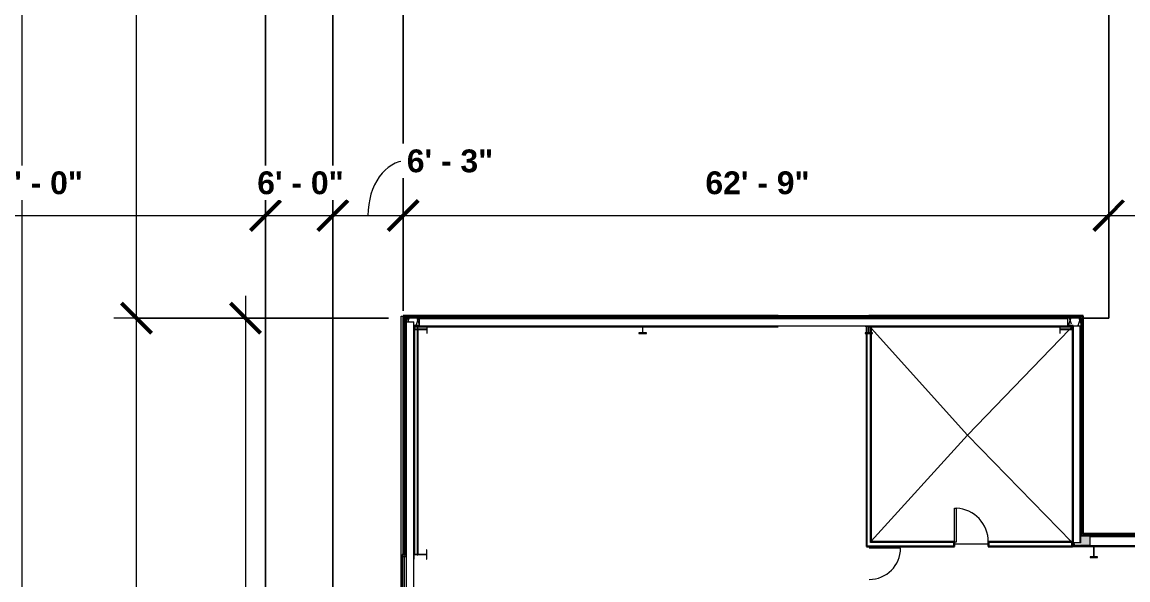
# Model space of a CAD drawing. Header units: inches. Extents: x 20001 to 27263, y -26025 to -18997.
# Drawn here: x 21652 to 22832, y -21171 to -20576 of the extents above; entities that cross this region are included whole.
import ezdxf

# ---------------------------------------------------------------- set-up
doc = ezdxf.new("R2010")
doc.units = ezdxf.units.IN
doc.header["$MEASUREMENT"] = 0
for name, color, linetype, lineweight in [('A-ANNO-DIMS', 211, 'Continuous', 9), ('A-ANNO-DIMS-256', 211, 'Continuous', 9), ('A-DOOR', 31, 'Continuous', 13), ('A-FLOR', 192, 'Continuous', 13), ('A-GLAZ-CURT', 52, 'Continuous', 13), ('A-GLAZ-CWMG', 51, 'Continuous', 13), ('A-SITE-ROAD', 130, 'Continuous', 13), ('A-SITE-SWLK', 140, 'Continuous', 13), ('A-WALL', 113, 'Continuous', 13), ('A-WALL-PATT', 111, 'Continuous', 25), ('C-TOPO', 7, 'Continuous', 13), ('EOP-PR', 4, 'Continuous', 13), ('I-WALL', 2, 'Continuous', 13), ('L-SITE-WALL', 31, 'Continuous', 13), ('S-BEAM', 12, 'Continuous', 13), ('S-COLS', 52, 'Continuous', 13)]:
    doc.layers.add(name, color=color, linetype=linetype, lineweight=lineweight)
doc.styles.add('Arial_B', font='arialbd.ttf', dxfattribs={"height": 24.354149})
doc.dimstyles.new('OD_Dimension_-_1_4__Tol_', dxfattribs={"dimscale": 12, "dimtxt": 24, "dimasz": 2.666667, "dimexe": 2, "dimexo": 1.333333, "dimgap": 1.333333, "dimtad": 1, "dimrnd": 0.25, "dimzin": 1, "dimdsep": 46, "dimlunit": 4, "dimtxsty": 'Arial_B', "dimblk1": 'OBLIQUE', "dimblk2": 'OBLIQUE', "dimsah": 1, "dimcen": 0.09, "dimdle": 2, "dimazin": 0, "dimtfac": 1, "dimtdec": 4, "dimtix": 1, "dimtmove": 1, "dimatfit": 3, "dimfxl": 1, "dimtvp": 1, "dimtfill": 1, "dimfrac": 2, "dimtolj": 1, "dimtzin": 0, "dimlwd": 13, "dimlwe": 13, "dimarcsym": 2})
doc.dimstyles.new('OD_Dimension_-_1_4__Tol__1', dxfattribs={"dimscale": 12, "dimtxt": 24, "dimasz": 2.666667, "dimexe": 2, "dimexo": 1.333333, "dimgap": 1.333333, "dimtad": 1, "dimrnd": 0.25, "dimzin": 1, "dimdsep": 46, "dimlunit": 4, "dimtxsty": 'Arial_B', "dimblk1": 'OBLIQUE', "dimblk2": 'OBLIQUE', "dimsah": 1, "dimcen": 0.09, "dimdle": 2, "dimazin": 0, "dimtfac": 1, "dimtdec": 4, "dimtix": 1, "dimtmove": 0, "dimatfit": 3, "dimfxl": 1, "dimtvp": 1, "dimtfill": 1, "dimfrac": 2, "dimtolj": 1, "dimtzin": 0, "dimlwd": 13, "dimlwe": 13, "dimarcsym": 2})
pattern_1 = [(0, (0, 0), (0, 32), []), (90, (0, 0), (-32, 2e-15), [])]
pattern_2 = [(161.57, (1.28, 1.28), (-10.24040374, -0.00056827), [0, -72.858, 8.09, 0]), (18.43, (-1.28, 1.28), (-10.24040374, 0.00056827), [0, -72.858, 8.09, 0]), (108.43, (1.28, 1.28), (5.1184649, -25.6019259), [24.282, -56.666]), (71.57, (-1.28, 1.28), (5.1184649, 25.6019259), [24.282, -56.666])]
pattern_3 = [(45, (0, 0), (-25.342707, 25.342707), []), (45, (0, 38.4), (-25.342707, 25.342707), [])]
pattern_4 = [(0, (0, 0), (81.92, 20.48), [3.379, -58.061, 3.379, -58.061, -327.68]), (0, (0, 0), (81.92, 20.48), [-122.88, 3.379, -119.501, 3.379, -58.061, -143.36]), (0, (0, 0), (81.92, 20.48), [-307.2, 3.379, -37.581, 3.379, -99.021]), (120, (30.72, 10.24), (-58.6962, 60.704801), [3.379, -58.061, 3.379, -58.061, -327.68]), (120, (30.72, 10.24), (-58.6962, 60.704801), [-122.88, 3.379, -119.501, 3.379, -58.061, -143.36]), (120, (30.72, 10.24), (-58.6962, 60.704801), [-307.2, 3.379, -37.581, 3.379, -99.021]), (240, (40.96, 51.2), (-23.2238, -81.184801), [3.379, -58.061, 3.379, -58.061, -327.68]), (240, (40.96, 51.2), (-23.2238, -81.184801), [-122.88, 3.379, -119.501, 3.379, -58.061, -143.36]), (240, (40.96, 51.2), (-23.2238, -81.184801), [-307.2, 3.379, -37.581, 3.379, -99.021])]

# ---------------------------------------------------------------- blocks, each defined once
blk = doc.blocks.new('Struct_Xcel_Sports Complex_rvt-1-Site Plan - Phase 1')
at = {"layer": 'A-FLOR', "color": 250, "lineweight": 9}
for p, q in [((22772.6, -20900.3), (22769.7, -20903.4)), ((22660.6, -21016.4), (22557.6, -20902.3)), ((22769.4, -20903.7), (22660.6, -21016.4)), ((22660.6, -21016.4), (22557.6, -21129.6)), ((22771.5, -21130.3), (22660.6, -21016.4)), ((22646.6, -21132.3), (22682.6, -21132.3))]:
    blk.add_line(p, q, dxfattribs=at)
at = {"layer": 'L-SITE-WALL', "color": 7}
blk.add_line((22058.1, -21143.9), (22058.1, -20899.6), dxfattribs=at)
blk = doc.blocks.new('Single-Flush - 36_ x 84_-1318909-Site Plan - Phase 1')
at = {"layer": 'A-DOOR'}
for p, q in [((16, -2.4), (16, -38.4)), ((18, -2.4), (16, -2.4)), ((18, -2.4), (18, -38.4)), ((18, -38.4), (16, -38.4))]:
    blk.add_line(p, q, dxfattribs=at)
at = {"layer": 'A-DOOR', "lineweight": 9}
blk.add_arc((18, -2.4), 36.1, 180, 266.8211, dxfattribs=at)
blk = doc.blocks.new('Rectangular Mullion - Exterior 2_ x 4_5_-1142339-Site Plan - Phase 1')
at = {"layer": 'A-GLAZ-CWMG'}
for p, q in [((-2, 3), (0, 3)), ((-2, -1.5), (-2, 3)), ((0, 3), (0, -1.5)), ((0, -1.5), (-2, -1.5))]:
    blk.add_line(p, q, dxfattribs=at)
blk = doc.blocks.new('Girt_Z - 8_D-1789509-Site Plan - Phase 1')
at = {"layer": 'S-BEAM'}
for p, q in [((22075.6, -20892.1), (22075.6, -20891.6)), ((22767.4, -20891.6), (22075.6, -20891.6)), ((22075.6, -20892.2), (22075.6, -20892.1)), ((22767.4, -20892.1), (22075.6, -20892.1)), ((22075.6, -20899.4), (22075.6, -20892.2)), ((22767.4, -20892.2), (22075.6, -20892.2)), ((22075.6, -20899.6), (22075.6, -20899.4)), ((22075.6, -20899.6), (22767.4, -20899.6)), ((22767.4, -20891.6), (22767.4, -20892.1)), ((22767.4, -20892.1), (22767.4, -20892.2)), ((22767.4, -20892.2), (22767.4, -20899.4)), ((22767.4, -20899.4), (22767.4, -20899.6))]:
    blk.add_line(p, q, dxfattribs=at)
blk = doc.blocks.new('Girt_Z - 8_D-1790289-Site Plan - Phase 1')
at = {"layer": 'S-BEAM'}
for p, q in [((22773.4, -20899.6), (22773.4, -21131.5)), ((22773.4, -20899.6), (22773.6, -20899.6)), ((22773.6, -20899.6), (22780.7, -20899.6)), ((22780.7, -20899.6), (22780.8, -20899.6)), ((22780.7, -21131.5), (22780.7, -20899.6)), ((22780.8, -20899.6), (22781.4, -20899.6)), ((22780.8, -21131.5), (22780.8, -20899.6)), ((22781.4, -21131.5), (22781.4, -20899.6)), ((22773.6, -21131.5), (22773.4, -21131.5)), ((22780.7, -21131.5), (22773.6, -21131.5)), ((22780.8, -21131.5), (22780.7, -21131.5)), ((22781.4, -21131.5), (22780.8, -21131.5))]:
    blk.add_line(p, q, dxfattribs=at)
blk = doc.blocks.new('Girt_C - 8_D-1405510-Site Plan - Phase 1')
at = {"layer": 'S-BEAM'}
for p, q in [((22061.6, -20895.6), (22061.6, -21647.2)), ((22061.6, -20895.6), (22061.8, -20895.6)), ((22061.8, -20895.6), (22069.5, -20895.6)), ((22069.5, -20895.6), (22069.6, -20895.6)), ((22069.6, -21647.2), (22069.6, -20895.6)), ((22061.8, -21647.2), (22061.6, -21647.2)), ((22069.5, -21647.2), (22061.8, -21647.2)), ((22069.6, -21647.2), (22069.5, -21647.2))]:
    blk.add_line(p, q, dxfattribs=at)
blk = doc.blocks.new('System Panel - INSULATED LOW-E GLAZING _SEE ELEVATIONS FOR U-FACTOR_ SHGC_ _ LT_-827433-Site Plan - Phase 1')
at = {"layer": 'A-GLAZ-CURT', "lineweight": 9}
for p, q in [((17.09375, -0.25), (-17.09375, -0.25)), ((-17.09375, -0.25), (-17.09375, -1.25)), ((-17.09375, -1.25), (17.09375, -1.25)), ((17.09375, -1.25), (17.09375, -0.25))]:
    blk.add_line(p, q, dxfattribs=at)
at = {"layer": 'A-GLAZ-CURT'}
for p, q in [((-17.09375, -1.25), (-17.09375, -0.25)), ((17.09375, -0.25), (-17.09375, -0.25)), ((-17.09375, -1.25), (17.09375, -1.25)), ((17.09375, -0.25), (17.09375, -1.25))]:
    blk.add_line(p, q, dxfattribs=at)
blk = doc.blocks.new('Rectangular Mullion - Exterior 2_ x 4_5_-V67-Site Plan - Phase 1')
at = {"layer": 'A-GLAZ-CWMG'}
for p, q in [((22057, -21145.9), (22057, -21180.1)), ((22061.5, -21145.9), (22061.5, -21180.1))]:
    blk.add_line(p, q, dxfattribs=at)
blk = doc.blocks.new('Girt_Z - 10_D-1263224-Site Plan - Phase 1')
at = {"layer": 'S-BEAM'}
for p, q in [((22791.4, -21124.9), (22791.4, -21124.3)), ((22842.1, -21124.3), (22791.4, -21124.3)), ((22842.1, -21124.3), (22842.1, -21124.9)), ((22791.4, -21134.1), (22791.4, -21124.9)), ((22791.4, -21124.9), (22791.4, -21124.9)), ((22842.1, -21124.9), (22791.4, -21124.9)), ((22842.1, -21124.9), (22791.4, -21124.9)), ((22791.4, -21134.3), (22791.4, -21134.1)), ((22791.4, -21134.3), (22842.1, -21134.3)), ((22842.1, -21124.9), (22842.1, -21124.9)), ((22842.1, -21124.9), (22842.1, -21134.1)), ((22842.1, -21134.1), (22842.1, -21134.3))]:
    blk.add_line(p, q, dxfattribs=at)
blk = doc.blocks.new('Round Bar - 1_-1267021-Site Plan - Phase 1')
at = {"layer": 'S-BEAM'}
for p, q in [((22073.1, -21867.7), (22073.1, -21988.9)), ((22074.1, -21988.9), (22074.1, -21867.7))]:
    blk.add_line(p, q, dxfattribs=at)
for centre, start_param, end_param in [((22073.6, -21867.7), 0, 3.141593), ((22073.6, -21867.7), 3.141593, 6.283185), ((22073.6, -22108.8), 3.926991, 5.497787)]:
    blk.add_ellipse(centre, major_axis=(0.5, 0), ratio=0.507473, start_param=start_param, end_param=end_param, dxfattribs=at)
blk = doc.blocks.new('Round Bar - 1_-V71-Site Plan - Phase 1')
at = {"layer": 'S-BEAM'}
for p, q in [((22073.1, -21022.6), (22073.1, -21143.8)), ((22074.1, -21143.8), (22074.1, -21022.6))]:
    blk.add_line(p, q, dxfattribs=at)
for centre, start_param, end_param in [((22073.6, -20902.7), 0, 3.141593), ((22073.6, -21143.8), 0, 3.141593), ((22073.6, -21143.8), 3.141593, 6.283185)]:
    blk.add_ellipse(centre, major_axis=(0.5, 0), ratio=0.507473, start_param=start_param, end_param=end_param, dxfattribs=at)
blk = doc.blocks.new('Door_Single_Storefront - one-1980270-Site Plan - Phase 1')
at = {"layer": 'A-DOOR'}
blk.add_line((-16.71875, 33.4375), (-16.71875, 0), dxfattribs=at)
blk.add_arc((-16.71875, 0), 33.4375, 360, 90, dxfattribs=at)
blk = doc.blocks.new('DIMBLOCK35-Site Plan - Phase 1')
at = {"layer": 'A-ANNO-DIMS-256', "lineweight": 50}
for p, q in [((21651.2, -19441.1), (21635.2, -19425.1)), ((21651.2, -19441.1), (21667.2, -19457.1)), ((21651.2, -23103.1), (21635.2, -23087.1)), ((21651.2, -23103.1), (21667.2, -23119.1))]:
    blk.add_line(p, q, dxfattribs=at)
at = {"layer": 'A-ANNO-DIMS-256', "lineweight": 13}
for p, q in [((21651.2, -19417.1), (21651.2, -23103.1)), ((21657.9, -19441.1), (21627.2, -19441.1)), ((21651.2, -19441.1), (21657.9, -19441.1)), ((22015.2, -23103.1), (21627.2, -23103.1)), ((21651.2, -23103.1), (22015.2, -23103.1))]:
    blk.add_line(p, q, dxfattribs=at)
at = {"layer": 'A-ANNO-DIMS-256', "color": 0, "lineweight": 13, "insert": (21604, -21335.1), "char_height": 24.35, "width": 151.314, "attachment_point": 1, "rotation": 90, "line_spacing_factor": 0.938532, "style": 'Arial_B', "bg_fill": 3, "box_fill_scale": 1.25, "bg_fill_color": 0, "bg_fill_transparency": 0}
blk.add_mtext('305\' - 2"', dxfattribs=at)
blk = doc.blocks.new('_Oblique')
at = {"color": 0, "linetype": 'ByBlock', "lineweight": -2}
blk.add_line((-0.5, -0.5), (0.5, 0.5), dxfattribs=at)
blk = doc.blocks.new('DIMBLOCK62-Site Plan - Phase 1')
at = {"layer": 'A-ANNO-DIMS-256', "lineweight": 50}
for p, q in [((21890.1, -20891.6), (21874.1, -20875.6)), ((21890.1, -20891.6), (21906.1, -20907.6)), ((21890.1, -21649.2), (21874.1, -21633.2)), ((21890.1, -21649.2), (21906.1, -21665.2))]:
    blk.add_line(p, q, dxfattribs=at)
at = {"layer": 'A-ANNO-DIMS-256', "lineweight": 13}
for p, q in [((21890.1, -20867.6), (21890.1, -21649.2)), ((22042.6, -20891.6), (21866.1, -20891.6)), ((21890.1, -20891.6), (22042.6, -20891.6)), ((21967.2, -21649.2), (21866.1, -21649.2)), ((21890.1, -21649.2), (21967.2, -21649.2))]:
    blk.add_line(p, q, dxfattribs=at)
at = {"layer": 'A-ANNO-DIMS-256', "color": 0, "lineweight": 13, "insert": (21842.8, -21351.7), "char_height": 24.354, "width": 195.2, "attachment_point": 1, "rotation": 90, "line_spacing_factor": 0.938532, "style": 'Arial_B', "bg_fill": 3, "box_fill_scale": 1.25, "bg_fill_color": 0, "bg_fill_transparency": 0}
blk.add_mtext('63\' - 1 3/4"', dxfattribs=at)
blk = doc.blocks.new('DIMBLOCK76-Site Plan - Phase 1')
at = {"layer": 'A-ANNO-DIMS-256', "lineweight": 50}
for p, q in [((20984.2, -20408.3), (21000.2, -20392.3)), ((22058.1, -20408.3), (22074.1, -20392.3)), ((20984.2, -20408.3), (20968.2, -20424.3)), ((22058.1, -20408.3), (22042.1, -20424.3))]:
    blk.add_line(p, q, dxfattribs=at)
at = {"layer": 'A-ANNO-DIMS-256', "lineweight": 13}
for p, q in [((22058.1, -20883.6), (22058.1, -20384.3)), ((20984.2, -20401.7), (20984.2, -20432.3)), ((20984.2, -20408.3), (20984.2, -20401.7)), ((20960.2, -20408.3), (22058.1, -20408.3)), ((22058.1, -20408.3), (22058.1, -20883.6))]:
    blk.add_line(p, q, dxfattribs=at)
at = {"layer": 'A-ANNO-DIMS-256', "color": 0, "lineweight": 13, "insert": (21467.3, -20361.1), "char_height": 24.35, "width": 129.371, "attachment_point": 1, "line_spacing_factor": 0.938532, "style": 'Arial_B', "bg_fill": 3, "box_fill_scale": 1.25, "bg_fill_color": 0, "bg_fill_transparency": 0}
blk.add_mtext('89\' - 6"', dxfattribs=at)
blk = doc.blocks.new('DIMBLOCK77-Site Plan - Phase 1')
at = {"layer": 'A-ANNO-DIMS-256', "lineweight": 13}
for p, q in [((22058.1, -20883.6), (22058.1, -20384.3)), ((26281.4, -21112.4), (26281.4, -20384.3)), ((22058.1, -20408.3), (26281.4, -20408.3)), ((22058.1, -20408.3), (22058.1, -20883.6)), ((26281.4, -20408.3), (26281.4, -21112.4))]:
    blk.add_line(p, q, dxfattribs=at)
at = {"layer": 'A-ANNO-DIMS-256', "lineweight": 50}
for p, q in [((22058.1, -20408.3), (22074.1, -20392.3)), ((26281.4, -20408.3), (26297.4, -20392.3)), ((22058.1, -20408.3), (22042.1, -20424.3)), ((26281.4, -20408.3), (26265.4, -20424.3))]:
    blk.add_line(p, q, dxfattribs=at)
at = {"layer": 'A-ANNO-DIMS-256', "color": 0, "lineweight": 13, "insert": (24070.1, -20361.1), "char_height": 24.354, "width": 239.086, "attachment_point": 1, "line_spacing_factor": 0.938532, "style": 'Arial_B', "bg_fill": 3, "box_fill_scale": 1.25, "bg_fill_color": 0, "bg_fill_transparency": 0}
blk.add_mtext('351\' - 11 1/4"', dxfattribs=at)
blk = doc.blocks.new('DIMBLOCK80-Site Plan - Phase 1')
at = {"layer": 'A-ANNO-DIMS-256', "lineweight": 50}
for p, q in [((21773.6, -20891.6), (21757.6, -20875.6)), ((21773.6, -20891.6), (21789.6, -20907.6)), ((21773.6, -22798.8), (21757.6, -22782.8)), ((21773.6, -22798.8), (21789.6, -22814.8))]:
    blk.add_line(p, q, dxfattribs=at)
at = {"layer": 'A-ANNO-DIMS-256', "lineweight": 13}
for p, q in [((22042.6, -20891.6), (21749.6, -20891.6)), ((21773.6, -22798.8), (21773.6, -20891.6)), ((21773.6, -20891.6), (22042.6, -20891.6)), ((22042.1, -22798.8), (21749.6, -22798.8)), ((21773.6, -22798.8), (22042.1, -22798.8))]:
    blk.add_line(p, q, dxfattribs=at)
at = {"layer": 'A-ANNO-DIMS-256', "color": 0, "lineweight": 13, "insert": (21726.4, -21944.8), "char_height": 24.354, "width": 239.086, "attachment_point": 1, "rotation": 90, "line_spacing_factor": 0.938532, "style": 'Arial_B', "bg_fill": 3, "box_fill_scale": 1.25, "bg_fill_color": 0, "bg_fill_transparency": 0}
blk.add_mtext('158\' - 11 1/4"', dxfattribs=at)
blk = doc.blocks.new('DIMBLOCK81-Site Plan - Phase 1')
at = {"layer": 'A-ANNO-DIMS-256', "lineweight": 13}
for p, q in [((21773.6, -20891.6), (21773.6, -19174.2)), ((21766.9, -19198.2), (21797.6, -19198.2)), ((21773.6, -19198.2), (21766.9, -19198.2)), ((22042.6, -20891.6), (21749.6, -20891.6)), ((21773.6, -20891.6), (22042.6, -20891.6))]:
    blk.add_line(p, q, dxfattribs=at)
at = {"layer": 'A-ANNO-DIMS-256', "lineweight": 50}
for p, q in [((21773.6, -19198.2), (21757.6, -19182.2)), ((21773.6, -19198.2), (21789.6, -19214.2)), ((21773.6, -20891.6), (21757.6, -20875.6)), ((21773.6, -20891.6), (21789.6, -20907.6))]:
    blk.add_line(p, q, dxfattribs=at)
at = {"layer": 'A-ANNO-DIMS-256', "color": 0, "lineweight": 13, "insert": (21726.4, -20135.3), "char_height": 24.354, "width": 217.143, "attachment_point": 1, "rotation": 90, "line_spacing_factor": 0.938532, "style": 'Arial_B', "bg_fill": 3, "box_fill_scale": 1.25, "bg_fill_color": 0, "bg_fill_transparency": 0}
blk.add_mtext('141\' - 1 1/4"', dxfattribs=at)
blk = doc.blocks.new('DIMBLOCK86-Site Plan - Phase 1')
at = {"layer": 'A-ANNO-DIMS-256', "lineweight": 13}
for p, q in [((21911.2, -19999.1), (21911.2, -20806.1)), ((21911.2, -20782.1), (21911.2, -19999.1)), ((21407.2, -20775.5), (21407.2, -20806.1)), ((21407.2, -20782.1), (21407.2, -20775.5)), ((21407.2, -20782.1), (21911.2, -20782.1))]:
    blk.add_line(p, q, dxfattribs=at)
at = {"layer": 'A-ANNO-DIMS-256', "lineweight": 50}
for p, q in [((21407.2, -20782.1), (21423.2, -20766.1)), ((21911.2, -20782.1), (21927.2, -20766.1)), ((21407.2, -20782.1), (21391.2, -20798.1)), ((21911.2, -20782.1), (21895.2, -20798.1))]:
    blk.add_line(p, q, dxfattribs=at)
at = {"layer": 'A-ANNO-DIMS-256', "color": 0, "lineweight": 13, "insert": (21605.3, -20734.9), "char_height": 24.35, "width": 129.371, "attachment_point": 1, "line_spacing_factor": 0.938532, "style": 'Arial_B', "bg_fill": 3, "box_fill_scale": 1.25, "bg_fill_color": 0, "bg_fill_transparency": 0}
blk.add_mtext('42\' - 0"', dxfattribs=at)
blk = doc.blocks.new('DIMBLOCK87-Site Plan - Phase 1')
at = {"layer": 'A-ANNO-DIMS-256', "lineweight": 13}
for p, q in [((21911.2, -19999.1), (21911.2, -20806.1)), ((21911.2, -20782.1), (21911.2, -19999.1)), ((21911.2, -20782.1), (21983.2, -20782.1)), ((21983.2, -20775.5), (21983.2, -20806.1)), ((21983.2, -20782.1), (21983.2, -20775.5))]:
    blk.add_line(p, q, dxfattribs=at)
at = {"layer": 'A-ANNO-DIMS-256', "lineweight": 50}
for p, q in [((21911.2, -20782.1), (21927.2, -20766.1)), ((21983.2, -20782.1), (21999.2, -20766.1)), ((21911.2, -20782.1), (21895.2, -20798.1)), ((21983.2, -20782.1), (21967.2, -20798.1))]:
    blk.add_line(p, q, dxfattribs=at)
at = {"layer": 'A-ANNO-DIMS-256', "color": 0, "lineweight": 13, "insert": (21902.5, -20734.9), "char_height": 24.35, "width": 107.429, "attachment_point": 1, "line_spacing_factor": 0.938532, "style": 'Arial_B', "bg_fill": 3, "box_fill_scale": 1.25, "bg_fill_color": 0, "bg_fill_transparency": 0}
blk.add_mtext('6\' - 0"', dxfattribs=at)
blk = doc.blocks.new('DIMBLOCK88-Site Plan - Phase 1')
at = {"layer": 'A-ANNO-DIMS-256', "lineweight": 13}
for p, q in [((22058.1, -20883.6), (22058.1, -20758.1)), ((21983.2, -20775.5), (21983.2, -20806.1)), ((21983.2, -20782.1), (21983.2, -20775.5)), ((21983.2, -20782.1), (22058.1, -20782.1)), ((22058.1, -20782.1), (22058.1, -20883.6))]:
    blk.add_line(p, q, dxfattribs=at)
at = {"layer": 'A-ANNO-DIMS-256', "lineweight": 50}
for p, q in [((21983.2, -20782.1), (21999.2, -20766.1)), ((22058.1, -20782.1), (22074.1, -20766.1)), ((21983.2, -20782.1), (21967.2, -20798.1)), ((22058.1, -20782.1), (22042.1, -20798.1))]:
    blk.add_line(p, q, dxfattribs=at)
at = {"layer": 'A-ANNO-DIMS-256', "lineweight": 13}
blk.add_ellipse((22062.1, -20782.1), major_axis=(0, 58.5), ratio=0.708921, start_param=0, end_param=1.570796, dxfattribs=at)
at = {"layer": 'A-ANNO-DIMS-256', "color": 0, "lineweight": 13, "insert": (22062.1, -20711.5), "char_height": 24.35, "width": 107.429, "attachment_point": 1, "line_spacing_factor": 0.938532, "style": 'Arial_B', "bg_fill": 3, "box_fill_scale": 1.25, "bg_fill_color": 0, "bg_fill_transparency": 0}
blk.add_mtext('6\' - 3"', dxfattribs=at)
blk = doc.blocks.new('DIMBLOCK89-Site Plan - Phase 1')
at = {"layer": 'A-ANNO-DIMS-256', "lineweight": 13}
for p, q in [((22058.1, -20883.6), (22058.1, -20758.1)), ((22058.1, -20782.1), (22811.2, -20782.1)), ((22058.1, -20782.1), (22058.1, -20883.6)), ((22811.2, -20775.5), (22811.2, -20806.1)), ((22811.2, -20782.1), (22811.2, -20775.5))]:
    blk.add_line(p, q, dxfattribs=at)
at = {"layer": 'A-ANNO-DIMS-256', "lineweight": 50}
for p, q in [((22058.1, -20782.1), (22074.1, -20766.1)), ((22811.2, -20782.1), (22827.2, -20766.1)), ((22058.1, -20782.1), (22042.1, -20798.1)), ((22811.2, -20782.1), (22795.2, -20798.1))]:
    blk.add_line(p, q, dxfattribs=at)
at = {"layer": 'A-ANNO-DIMS-256', "color": 0, "lineweight": 13, "insert": (22380.8, -20734.9), "char_height": 24.35, "width": 129.371, "attachment_point": 1, "line_spacing_factor": 0.938532, "style": 'Arial_B', "bg_fill": 3, "box_fill_scale": 1.25, "bg_fill_color": 0, "bg_fill_transparency": 0}
blk.add_mtext('62\' - 9"', dxfattribs=at)
blk = doc.blocks.new('DIMBLOCK90-Site Plan - Phase 1')
at = {"layer": 'A-ANNO-DIMS-256', "lineweight": 50}
for p, q in [((22811.2, -20782.1), (22827.2, -20766.1)), ((23099.2, -20782.1), (23115.2, -20766.1)), ((22811.2, -20782.1), (22795.2, -20798.1)), ((23099.2, -20782.1), (23083.2, -20798.1))]:
    blk.add_line(p, q, dxfattribs=at)
at = {"layer": 'A-ANNO-DIMS-256', "lineweight": 13}
for p, q in [((22811.2, -20775.5), (22811.2, -20806.1)), ((22811.2, -20782.1), (22811.2, -20775.5)), ((22811.2, -20782.1), (23099.2, -20782.1)), ((23099.2, -20775.5), (23099.2, -20806.1)), ((23099.2, -20782.1), (23099.2, -20775.5))]:
    blk.add_line(p, q, dxfattribs=at)
at = {"layer": 'A-ANNO-DIMS-256', "color": 0, "lineweight": 13, "insert": (22901.3, -20734.9), "char_height": 24.35, "width": 129.371, "attachment_point": 1, "line_spacing_factor": 0.938532, "style": 'Arial_B', "bg_fill": 3, "box_fill_scale": 1.25, "bg_fill_color": 0, "bg_fill_transparency": 0}
blk.add_mtext('24\' - 0"', dxfattribs=at)

msp = doc.modelspace()

# ---------------------------------------------------------------- hatches: boundary and pattern name
at = {"layer": 'A-WALL-PATT', "lineweight": 9}
h = msp.add_hatch(dxfattribs=at)
h.set_pattern_fill('FP_13', color=256, style=0, pattern_type=2)
h.set_pattern_definition(pattern_1)
h.paths.add_polyline_path([(22059.07773, -20891.55281), (22458.51523, -20891.55281), (22458.51523, -20890.55281), (22058.64023, -20890.55281), (22058.64023, -20891.55281)], flags=0)
h = msp.add_hatch(dxfattribs=at)
h.set_pattern_fill('FP_13', color=256, style=0, pattern_type=2)
h.set_pattern_definition(pattern_1)
h.paths.add_polyline_path([(22061.14023, -21142.92781), (22061.14023, -20891.55281), (22060.14023, -20891.55281), (22060.14023, -21142.92781)], flags=0)
h = msp.add_hatch(dxfattribs=at)
h.set_pattern_fill('FP_12', color=256, style=0, pattern_type=2)
h.set_pattern_definition([(0, (0, 0), (40.96, 10.24), [3.379, -27.341, 3.379, -27.341, -163.84]), (0, (0, 0), (40.96, 10.24), [-61.44, 3.379, -58.061, 3.379, -27.341, -71.68]), (0, (0, 0), (40.96, 10.24), [-153.6, 3.379, -17.101, 3.379, -47.821]), (120, (15.36, 5.12), (-29.3481, 30.3524005), [3.379, -27.341, 3.379, -27.341, -163.84]), (120, (15.36, 5.12), (-29.3481, 30.3524005), [-61.44, 3.379, -58.061, 3.379, -27.341, -71.68]), (120, (15.36, 5.12), (-29.3481, 30.3524005), [-153.6, 3.379, -17.101, 3.379, -47.821]), (240, (20.48, 25.6), (-11.6119, -40.5924005), [3.379, -27.341, 3.379, -27.341, -163.84]), (240, (20.48, 25.6), (-11.6119, -40.5924005), [-61.44, 3.379, -58.061, 3.379, -27.341, -71.68]), (240, (20.48, 25.6), (-11.6119, -40.5924005), [-153.6, 3.379, -17.101, 3.379, -47.821])])
h.paths.add_polyline_path([(22061.64023, -21142.92781), (22061.64023, -20891.55281), (22061.14023, -20891.55281), (22061.14023, -21142.92781)], flags=0)
h = msp.add_hatch(dxfattribs=at)
h.set_pattern_fill('FP_10', color=256, style=0, pattern_type=2)
h.set_pattern_definition(pattern_2)
h.paths.add_polyline_path([(22075.64023, -20899.55281), (22075.64023, -20891.55281), (22061.64023, -20891.55281), (22061.7496, -20895.55281), (22069.64023, -20895.55281), (22069.64023, -20899.55281)], flags=0)
h = msp.add_hatch(dxfattribs=at)
h.set_pattern_fill('FP_9', color=256, style=0, pattern_type=2)
h.set_pattern_definition(pattern_4)
h.paths.add_polyline_path([(22552.70273, -21480.80281), (22553.32773, -21480.80281), (22553.32773, -21198.92781), (22552.70273, -21198.92781), (22552.70273, -21476.05281)], flags=0)
h.paths.add_polyline_path([(22552.70273, -21135.17781), (22553.32773, -21135.17781), (22553.32773, -20899.55281), (22552.70273, -20899.55281), (22552.70273, -21055.4521)], flags=0)
h = msp.add_hatch(dxfattribs=at)
h.set_pattern_fill('FP_9', color=256, style=0, pattern_type=2)
h.set_pattern_definition(pattern_4)
h.paths.add_polyline_path([(22557.57773, -21476.05281), (22557.57773, -21203.17781), (22556.95273, -21203.17781), (22556.95273, -21476.05281)], flags=0)
h.paths.add_polyline_path([(22556.95273, -21130.92781), (22557.57773, -21130.92781), (22557.57773, -20899.55281), (22553.32773, -20899.55281), (22553.32773, -20900.17781), (22556.95273, -20900.17781), (22556.95273, -21055.4521)], flags=0)
h = msp.add_hatch(dxfattribs=at)
h.set_pattern_fill('FP_13', color=256, style=0, pattern_type=2)
h.set_pattern_definition(pattern_1)
h.paths.add_polyline_path([(22555.26523, -20891.55281), (22782.39023, -20891.55281), (22782.39023, -20890.55281), (22555.26523, -20890.55281)], flags=0)
h = msp.add_hatch(dxfattribs=at)
h.set_pattern_fill('FP_10', color=256, style=0, pattern_type=2)
h.set_pattern_definition(pattern_2)
h.paths.add_polyline_path([(22773.4996, -20899.55281), (22781.39023, -20899.55281), (22781.39023, -20891.55281), (22767.39023, -20891.66219), (22767.39023, -20899.55281), (22773.48398, -20899.55281)], flags=0)
h = msp.add_hatch(dxfattribs=at)
h.set_pattern_fill('FP_13', color=256, style=0, pattern_type=2)
h.set_pattern_definition(pattern_1)
h.paths.add_polyline_path([(22782.39023, -21135.05281), (22782.39023, -21134.30281), (22781.39023, -21134.30281), (22781.39023, -21135.05281)], flags=0)
h.paths.add_polyline_path([(22781.39023, -21124.30281), (22782.39023, -21124.30281), (22782.39023, -20891.55281), (22781.39023, -20891.55281), (22781.39023, -21109.2146)], flags=0)
h = msp.add_hatch(dxfattribs=at)
h.set_pattern_fill('FP_10', color=256, style=0, pattern_type=2)
h.set_pattern_definition(pattern_2)
h.paths.add_polyline_path([(25969.51523, -21134.30281), (25974.40523, -21134.19344), (25974.40523, -21124.30281), (25968.76523, -21124.30281), (25968.76523, -21128.42781), (25969.51523, -21128.42781), (25969.51523, -21134.19344)], flags=0)
h.paths.add_polyline_path([(22783.89023, -21134.30281), (22791.39023, -21134.19344), (22791.39023, -21124.30281), (22781.39023, -21124.30281), (22781.39023, -21134.30281), (22782.39023, -21134.30281)], flags=0)
h.paths.add_polyline_path([(22928.01523, -21134.30281), (22928.01523, -21128.42781), (22928.76523, -21128.42781), (22928.76523, -21124.30281), (22919.76523, -21124.30281), (22919.76523, -21128.42781), (22920.51523, -21128.42781), (22920.51523, -21134.30281)], flags=0)
h.paths.add_polyline_path([(25927.12523, -21134.30281), (25932.01523, -21134.19344), (25932.01523, -21128.42781), (25932.76523, -21128.42781), (25932.76523, -21124.30281), (25927.12523, -21124.41219), (25927.12523, -21134.29276)], flags=0)
h.paths.add_polyline_path([(23073.51523, -21134.30281), (23076.15523, -21134.19344), (23076.15523, -21124.30281), (23072.76523, -21124.30281), (23072.76523, -21128.42781), (23073.51523, -21128.42781), (23073.51523, -21134.27769)], flags=0)
h.paths.add_polyline_path([(22842.12523, -21134.30281), (22847.01523, -21134.19344), (22847.01523, -21128.42781), (22847.76523, -21128.42781), (22847.76523, -21124.30281), (22842.12523, -21124.41219), (22842.12523, -21134.27769)], flags=0)
h = msp.add_hatch(dxfattribs=at)
h.set_pattern_fill('FP_13', color=256, style=0, pattern_type=2)
h.set_pattern_definition(pattern_1)
h.paths.add_polyline_path([(22782.39023, -21124.30281), (22847.76523, -21124.30281), (22847.76523, -21123.30281), (22782.39023, -21123.30281)], flags=0)
h.paths.add_polyline_path([(25980.26523, -21124.30281), (25981.01523, -21124.30281), (25981.01523, -21123.30281), (25968.76523, -21123.30281), (25968.76523, -21124.30281), (25974.40523, -21124.30281)], flags=0)
h.paths.add_polyline_path([(22919.76523, -21124.30281), (22928.76523, -21124.30281), (22928.76523, -21123.30281), (22919.76523, -21123.30281)], flags=0)
h.paths.add_polyline_path([(25852.38508, -21124.30281), (25932.76523, -21124.30281), (25932.76523, -21123.30281), (23072.76523, -21123.30281), (23072.76523, -21124.30281), (23393.89975, -21124.30281), (25424.82242, -21124.30281)], flags=0)
h = msp.add_hatch(dxfattribs=at)
h.set_pattern_fill('FP_9', color=256, style=0, pattern_type=2)
h.set_pattern_definition(pattern_4)
h.paths.add_polyline_path([(22682.64023, -21132.74031), (22683.26523, -21132.74031), (22683.26523, -21130.92781), (22772.64023, -21130.92781), (22772.64023, -21130.30281), (22682.64023, -21130.30281)], flags=0)
h.paths.add_polyline_path([(22646.01523, -21132.74031), (22646.64023, -21132.74031), (22646.64023, -21130.30281), (22557.57773, -21130.30281), (22557.57773, -21130.92781), (22646.01523, -21130.92781)], flags=0)
h = msp.add_hatch(dxfattribs=at)
h.set_pattern_fill('FP_10', color=256, style=0, pattern_type=2)
h.set_pattern_definition(pattern_2)
h.paths.add_polyline_path([(22781.20278, -21134.30281), (22781.39023, -21134.30281), (22781.28085, -21131.46281), (22773.39023, -21131.46281), (22773.39023, -21134.30281), (22780.81569, -21134.30281)], flags=0)
at = {"layer": 'S-COLS', "lineweight": 9}
h = msp.add_hatch(dxfattribs=at)
h.set_pattern_fill('FP_8', color=256, style=0, pattern_type=2)
h.set_pattern_definition(pattern_3)
h.paths.add_polyline_path([(22070.07382, -20907.55281), (22070.07382, -20904.38875), (22070.27633, -20903.89985), (22070.76523, -20903.69734), (22073.14023, -20903.64013), (22073.14023, -20903.40828), (22070.76523, -20903.40828), (22070.27633, -20903.20577), (22070.07382, -20902.71687), (22070.07382, -20899.55281), (22069.64023, -20899.55281), (22069.64023, -20907.55281)], flags=0)
h.paths.add_polyline_path([(22083.45663, -20907.55281), (22083.89023, -20907.55281), (22083.89023, -20899.55281), (22083.45663, -20899.55281), (22083.45663, -20902.71687), (22083.25412, -20903.20577), (22082.76523, -20903.40828), (22074.14023, -20903.40828), (22074.14023, -20903.69734), (22082.76523, -20903.69734), (22083.25412, -20903.89985), (22083.45663, -20904.38875)], flags=0)
h = msp.add_hatch(dxfattribs=at)
h.set_pattern_fill('FP_8', color=256, style=0, pattern_type=2)
h.set_pattern_definition(pattern_3)
h.paths.add_polyline_path([(22791.39023, -21146.80281), (22799.39023, -21146.80281), (22799.39023, -21146.36922), (22796.22616, -21146.36922), (22795.73726, -21146.16671), (22795.53476, -21145.67781), (22795.53476, -21135.42781), (22795.73726, -21134.93891), (22796.22616, -21134.7364), (22799.39023, -21134.7364), (22799.39023, -21134.30281), (22791.39023, -21134.30281), (22791.39023, -21134.7364), (22794.55429, -21134.7364), (22795.04319, -21134.93891), (22795.24569, -21135.42781), (22795.24569, -21145.67781), (22795.04319, -21146.16671), (22794.55429, -21146.36922), (22791.39023, -21146.36922)], flags=0)

# ---------------------------------------------------------------- linework, layer by layer
at = {"layer": 'A-SITE-ROAD'}
msp.add_line((21911.23523, -19983.10055), (21911.23523, -22892.0707), dxfattribs=at)
at = {"layer": 'A-SITE-SWLK'}
msp.add_line((21983.23523, -19983.10055), (21983.23523, -21649.17781), dxfattribs=at)
at = {"layer": 'A-WALL', "lineweight": 25}
for p, q in [((22058.32773, -20889.05281), (22058.32773, -21143.67781)), ((22458.51523, -20889.05281), (22058.32773, -20889.05281)), ((22070.39023, -21143.67781), (22070.39023, -20900.30281)), ((22070.39023, -20900.30281), (22458.51523, -20900.30281)), ((22458.51523, -20891.55281), (22458.51523, -20889.05281)), ((22458.51523, -20900.30281), (22458.51523, -20899.52769)), ((22555.20273, -20889.47801), (22458.57773, -20889.47801)), ((22458.57773, -20889.47801), (22458.57773, -20891.05281)), ((22458.57773, -20891.05281), (22555.20273, -20891.05281)), ((22555.20273, -20891.05281), (22555.20273, -20889.47801)), ((22783.89023, -20889.05281), (22555.26523, -20889.05281)), ((22555.26523, -20889.05281), (22555.26523, -20891.55281)), ((22555.26523, -20899.52769), (22555.26523, -20900.30281)), ((22555.26523, -20900.30281), (22772.64023, -20900.30281)), ((22772.64023, -20900.30281), (22772.64023, -21130.30281)), ((22783.89023, -21121.80281), (22783.89023, -20889.05281)), ((22847.76523, -21121.80281), (22783.89023, -21121.80281)), ((22772.64023, -21135.05281), (22847.76523, -21135.05281)), ((22058.32773, -21143.67781), (22061.66535, -21143.67781)), ((22069.64023, -21143.67781), (22070.39023, -21143.67781))]:
    msp.add_line(p, q, dxfattribs=at)
at = {"layer": 'A-WALL', "lineweight": 9}
for p, q in [((22458.51523, -20890.55281), (22058.32773, -20890.55281)), ((22058.64023, -20890.55281), (22058.64023, -21143.67781)), ((22075.64023, -20891.55281), (22058.64023, -20891.55281)), ((22060.14023, -20891.55281), (22060.14023, -21143.67781)), ((22061.14023, -20891.55281), (22061.14023, -21142.92781)), ((22061.64023, -20895.55281), (22061.64023, -20891.55281)), ((22075.64023, -20899.55281), (22069.64023, -20899.55281)), ((22553.32773, -21134.55281), (22553.32773, -20900.17781)), ((22553.32773, -20900.17781), (22556.95273, -20900.17781)), ((22782.39023, -20890.55281), (22555.26523, -20890.55281)), ((22556.95273, -21130.92781), (22556.95273, -20900.17781)), ((22781.39023, -20891.55281), (22767.39023, -20891.55281)), ((22773.39023, -20899.55281), (22767.39023, -20899.55281)), ((22781.39023, -20891.55281), (22781.39023, -20899.55281)), ((22782.39023, -20890.55281), (22782.39023, -21123.30281)), ((22791.39023, -21124.30281), (22781.39023, -21124.30281)), ((22847.76523, -21123.30281), (22782.39023, -21123.30281)), ((22553.32773, -21134.55281), (22646.01523, -21134.55281)), ((22646.01523, -21130.92781), (22556.95273, -21130.92781)), ((22646.01523, -21134.55281), (22646.01523, -21130.92781)), ((22683.26523, -21130.92781), (22683.26523, -21134.55281)), ((22772.01523, -21130.92781), (22683.26523, -21130.92781)), ((22683.26523, -21134.55281), (22772.01523, -21134.55281)), ((22772.01523, -21134.55281), (22772.01523, -21130.92781)), ((22773.39023, -21131.46281), (22773.39023, -21134.30281)), ((22791.39023, -21134.30281), (22773.39023, -21134.30281)), ((22781.39023, -21135.05281), (22781.39023, -21134.30281)), ((22782.39023, -21135.05281), (22782.39023, -21134.30281)), ((22060.14023, -21142.92781), (22061.66535, -21142.92781))]:
    msp.add_line(p, q, dxfattribs=at)
at = {"layer": 'C-TOPO'}
for p, q in [((21983.23535, -20008.75342), (21983.23535, -21649.17773)), ((21983.23535, -21649.17773), (21983.23535, -20008.75342)), ((21911.23535, -22892.0707), (21911.23535, -20095.97607)), ((21911.23535, -20095.97607), (21911.23535, -22892.0707)), ((22811.23535, -20891.55322), (22811.23535, -20449.08545)), ((22811.23535, -20449.08545), (22811.23535, -20891.55322)), ((22783.89023, -20891.55322), (22811.23535, -20891.55322)), ((22811.23535, -20891.55322), (22783.89023, -20891.55322))]:
    msp.add_line(p, q, dxfattribs=at)
at = {"layer": 'EOP-PR'}
for p, q in [((22811.23523, -20891.55281), (22811.23523, -20449.08555)), ((22783.89023, -20891.55281), (22811.23523, -20891.55281))]:
    msp.add_line(p, q, dxfattribs=at)
at = {"layer": 'I-WALL', "lineweight": 25}
for p, q in [((22552.70273, -20899.55281), (22552.70273, -21135.17781)), ((22557.57773, -21130.30281), (22557.57773, -20899.55281)), ((22552.70273, -21135.17781), (22646.64023, -21135.17781)), ((22646.64023, -21130.30281), (22557.57773, -21130.30281)), ((22646.64023, -21135.17781), (22646.64023, -21130.30281)), ((22772.64023, -21130.30281), (22682.64023, -21130.30281)), ((22682.64023, -21130.30281), (22682.64023, -21135.17781)), ((22682.64023, -21135.17781), (22772.64023, -21135.17781)), ((22772.64023, -21135.17781), (22772.64023, -21130.30281))]:
    msp.add_line(p, q, dxfattribs=at)
at = {"layer": 'L-SITE-WALL'}
for p, q in [((22056.14023, -20889.55281), (22058.32773, -20889.55281)), ((22056.14023, -22800.80281), (22056.14023, -20889.55281)), ((22058.32773, -20891.55281), (22058.14023, -20891.55281)), ((22058.14023, -20891.55281), (22058.14023, -21143.92781)), ((22458.57773, -20889.55281), (22555.20273, -20889.55281))]:
    msp.add_line(p, q, dxfattribs=at)
at = {"layer": 'S-COLS', "lineweight": 15}
for p, q in [((22070.07382, -20899.55281), (22069.64023, -20899.55281)), ((22070.07382, -20902.71687), (22070.07382, -20899.55281)), ((22083.45663, -20899.55281), (22083.45663, -20902.71687)), ((22083.89023, -20907.55281), (22083.89023, -20899.55281)), ((22309.89023, -20899.55281), (22309.89023, -20899.9864)), ((22309.89023, -20899.9864), (22313.05429, -20899.9864)), ((22314.72616, -20899.9864), (22317.89023, -20899.9864)), ((22317.89023, -20899.9864), (22317.89023, -20899.55281)), ((22551.14023, -20899.55281), (22551.14023, -20899.9864)), ((22551.14023, -20899.9864), (22554.30429, -20899.9864)), ((22555.97616, -20899.9864), (22559.14023, -20899.9864)), ((22559.14023, -20899.9864), (22559.14023, -20899.55281)), ((22759.14023, -20899.55281), (22759.14023, -20907.55281)), ((22759.57382, -20902.71687), (22759.57382, -20899.55281)), ((22773.39023, -20899.55281), (22772.95663, -20899.55281)), ((22772.95663, -20899.55281), (22772.95663, -20902.71687)), ((22069.64023, -20907.55281), (22070.07382, -20907.55281)), ((22070.07382, -20907.55281), (22070.07382, -20904.38875)), ((22073.14023, -20903.40828), (22070.76523, -20903.40828)), ((22070.76523, -20903.69734), (22073.14023, -20903.69734)), ((22082.76523, -20903.40828), (22074.14023, -20903.40828)), ((22074.14023, -20903.69734), (22082.76523, -20903.69734)), ((22083.45663, -20904.38875), (22083.45663, -20907.55281)), ((22083.45663, -20907.55281), (22083.89023, -20907.55281)), ((22313.05429, -20907.36922), (22309.89023, -20907.36922)), ((22309.89023, -20907.36922), (22309.89023, -20907.80281)), ((22309.89023, -20907.80281), (22317.89023, -20907.80281)), ((22313.74569, -20900.67781), (22313.74569, -20906.67781)), ((22314.03476, -20906.67781), (22314.03476, -20900.67781)), ((22317.89023, -20907.36922), (22314.72616, -20907.36922)), ((22317.89023, -20907.80281), (22317.89023, -20907.36922)), ((22554.30429, -20907.36922), (22551.14023, -20907.36922)), ((22551.14023, -20907.36922), (22551.14023, -20907.80281)), ((22551.14023, -20907.80281), (22559.14023, -20907.80281)), ((22554.99569, -20900.67781), (22554.99569, -20906.67781)), ((22555.28476, -20906.67781), (22555.28476, -20900.67781)), ((22559.14023, -20907.36922), (22555.97616, -20907.36922)), ((22559.14023, -20907.80281), (22559.14023, -20907.36922)), ((22759.14023, -20907.55281), (22759.57382, -20907.55281)), ((22759.57382, -20907.55281), (22759.57382, -20904.38875)), ((22772.26523, -20903.40828), (22760.26523, -20903.40828)), ((22760.26523, -20903.69734), (22772.26523, -20903.69734)), ((22772.95663, -20904.38875), (22772.95663, -20907.55281)), ((22772.95663, -20907.55281), (22773.39023, -20907.55281)), ((22791.39023, -21134.30281), (22791.39023, -21134.7364)), ((22791.39023, -21134.7364), (22794.55429, -21134.7364)), ((22795.24569, -21135.42781), (22795.24569, -21145.67781)), ((22795.53476, -21145.67781), (22795.53476, -21135.42781)), ((22796.22616, -21134.7364), (22799.39023, -21134.7364)), ((22799.39023, -21134.7364), (22799.39023, -21134.30281)), ((22070.07382, -21138.80281), (22069.64023, -21138.80281)), ((22070.07382, -21142.96687), (22070.07382, -21138.80281)), ((22070.07382, -21148.80281), (22070.07382, -21144.63875)), ((22073.14023, -21143.65828), (22070.76523, -21143.65828)), ((22070.76523, -21143.94734), (22073.43844, -21143.94734)), ((22073.99378, -21143.94734), (22082.51523, -21143.94734)), ((22082.51523, -21143.65828), (22074.14023, -21143.65828)), ((22083.64023, -21138.80281), (22083.20663, -21138.80281)), ((22083.20663, -21138.80281), (22083.20663, -21142.96687)), ((22083.20663, -21144.63875), (22083.20663, -21148.80281)), ((22083.64023, -21148.80281), (22083.64023, -21138.80281)), ((22794.55429, -21146.36922), (22791.39023, -21146.36922)), ((22791.39023, -21146.36922), (22791.39023, -21146.80281)), ((22791.39023, -21146.80281), (22799.39023, -21146.80281)), ((22799.39023, -21146.36922), (22796.22616, -21146.36922)), ((22799.39023, -21146.80281), (22799.39023, -21146.36922)), ((22069.64023, -21148.80281), (22070.07382, -21148.80281)), ((22083.20663, -21148.80281), (22083.64023, -21148.80281))]:
    msp.add_line(p, q, dxfattribs=at)
for centre, start, end in [((22313.05429, -20900.67781), 0, 90), ((22314.72616, -20900.67781), 90, 180), ((22554.30429, -20900.67781), 0, 90), ((22555.97616, -20900.67781), 90, 180), ((22070.76523, -20902.71687), 180, 270), ((22070.76523, -20904.38875), 90, 180), ((22082.76523, -20902.71687), 270, 0), ((22082.76523, -20904.38875), 0, 90), ((22313.05429, -20906.67781), 270, 0), ((22314.72616, -20906.67781), 180, 270), ((22554.30429, -20906.67781), 270, 0), ((22555.97616, -20906.67781), 180, 270), ((22760.26523, -20902.71687), 180, 270), ((22760.26523, -20904.38875), 90, 180), ((22772.26523, -20902.71687), 270, 0), ((22772.26523, -20904.38875), 0, 90), ((22794.55429, -21135.42781), 0, 90), ((22796.22616, -21135.42781), 90, 180), ((22070.76523, -21142.96687), 180, 270), ((22070.76523, -21144.63875), 90, 180), ((22082.51523, -21142.96687), 270, 0), ((22082.51523, -21144.63875), 0, 90), ((22794.55429, -21145.67781), 270, 0), ((22796.22616, -21145.67781), 180, 270)]:
    msp.add_arc(centre, 0.69141, start, end, dxfattribs=at)

# ---------------------------------------------------------------- block references
at = {"layer": 'A-DOOR'}
for name, p, rotation in [('Single-Flush - 36_ x 84_-1318909-Site Plan - Phase 1', (22664.64023, -21132.74031), 180), ('Door_Single_Storefront - one-1980270-Site Plan - Phase 1', (22555.70273, -21153.64656), 270)]:
    msp.add_blockref(name, p, dxfattribs=dict(at, rotation=rotation))
at = {"layer": 'A-GLAZ-CURT', "rotation": 89.99999999996285}
msp.add_blockref('System Panel - INSULATED LOW-E GLAZING _SEE ELEVATIONS FOR U-FACTOR_ SHGC_ _ LT_-827433-Site Plan - Phase 1', (22058.51523, -21163.02156), dxfattribs=at)
at = {"layer": 'A-GLAZ-CWMG', "extrusion": (0, 0, -1), "rotation": 90.00000000003713}
msp.add_blockref('Rectangular Mullion - Exterior 2_ x 4_5_-1142339-Site Plan - Phase 1', (-22058.51523, -21143.92781), dxfattribs=at)
at = {"layer": 'A-GLAZ-CWMG'}
msp.add_blockref('Rectangular Mullion - Exterior 2_ x 4_5_-V67-Site Plan - Phase 1', (0, 0), dxfattribs=at)
at = {"layer": 'S-BEAM'}
for name, p in [('Girt_C - 8_D-1405510-Site Plan - Phase 1', (0, 0)), ('Girt_Z - 8_D-1789509-Site Plan - Phase 1', (0, 0)), ('Girt_Z - 8_D-1790289-Site Plan - Phase 1', (0, 0)), ('Round Bar - 1_-V71-Site Plan - Phase 1', (0, 0)), ('Round Bar - 1_-1267021-Site Plan - Phase 1', (0, 965)), ('Girt_Z - 10_D-1263224-Site Plan - Phase 1', (0, 0))]:
    msp.add_blockref(name, p, dxfattribs=at)

# ---------------------------------------------------------------- next in the draw order: dimensions: what is measured, and where the dimension line sits
at = {"layer": 'A-ANNO-DIMS', "lineweight": 13}
dim = msp.add_linear_dim(base=(21651.2247, -23103.08555), p1=(21673.85212, -19441.08555), p2=(22031.23523, -23103.08555), angle=90, dimstyle='OD_Dimension_-_1_4__Tol__1', override={"dimpost": '<>', "dimfxl": 3679.397598}, dxfattribs=at)
dim.commit()
dim.dimension.update_dxf_attribs({"geometry": 'DIMBLOCK35-Site Plan - Phase 1', "text_midpoint": (21622.79013, -21272.08555)})

# ---------------------------------------------------------------- next in the draw order: dimensions: what is measured, and where the dimension line sits
dim = msp.add_linear_dim(base=(21890.0606008046, -21649.1778103977), p1=(22058.640225352, -20891.5528103972), p2=(21983.2352253519, -21649.1778103977), angle=90, dimstyle='OD_Dimension_-_1_4__Tol__1', override={"dimpost": '<>', "dimfxl": 761.368212}, dxfattribs=at)
dim.commit()
dim.dimension.update_dxf_attribs({"geometry": 'DIMBLOCK62-Site Plan - Phase 1', "text_midpoint": (21861.4682099914, -21270.3653103975)})

# ---------------------------------------------------------------- next in the draw order: dimensions: what is measured, and where the dimension line sits
dim = msp.add_linear_dim(base=(22058.1402253518, -20408.3481551966), p1=(20984.2352253517, -20385.7207381986), p2=(22058.1402253518, -20899.5528103972), dimstyle='OD_Dimension_-_1_4__Tol__1', override={"dimpost": '<>', "dimfxl": 1190.502141}, dxfattribs=at)
dim.commit()
dim.dimension.update_dxf_attribs({"geometry": 'DIMBLOCK76-Site Plan - Phase 1', "text_midpoint": (21521.1877253517, -20379.9052782585)})

# ---------------------------------------------------------------- next in the draw order: dimensions: what is measured, and where the dimension line sits
dim = msp.add_linear_dim(base=(26281.39023, -20408.34816), p1=(22058.14023, -20899.55281), p2=(26281.39023, -21128.42781), dimstyle='OD_Dimension_-_1_4__Tol__1', override={"dimpost": '<>', "dimfxl": 4229.447284}, dxfattribs=at)
dim.commit()
dim.dimension.update_dxf_attribs({"geometry": 'DIMBLOCK77-Site Plan - Phase 1', "text_midpoint": (24169.76523, -20379.75576)})

# ---------------------------------------------------------------- next in the draw order: dimensions: what is measured, and where the dimension line sits
dim = msp.add_linear_dim(base=(21773.56766, -20891.55281), p1=(22058.14023, -22798.80281), p2=(22058.64023, -20891.55281), angle=90, dimstyle='OD_Dimension_-_1_4__Tol__1', override={"dimpost": '<>', "dimfxl": 1907.250066}, dxfattribs=at)
dim.commit()
dim.dimension.update_dxf_attribs({"geometry": 'DIMBLOCK80-Site Plan - Phase 1', "text_midpoint": (21744.96696, -21845.17781)})

# ---------------------------------------------------------------- next in the draw order: dimensions: what is measured, and where the dimension line sits
dim = msp.add_linear_dim(base=(21773.56766, -19198.18055), p1=(22058.64023, -20891.55281), p2=(21750.94024, -19198.18055), angle=90, dimstyle='OD_Dimension_-_1_4__Tol__1', override={"dimpost": '<>', "dimfxl": 1721.101066}, dxfattribs=at)
dim.commit()
dim.dimension.update_dxf_attribs({"geometry": 'DIMBLOCK81-Site Plan - Phase 1', "text_midpoint": (21744.97527, -20044.86668)})

# ---------------------------------------------------------------- next in the draw order: dimensions: what is measured, and where the dimension line sits
dim = msp.add_linear_dim(base=(21911.23523, -20782.12462), p1=(21407.23523, -20759.49721), p2=(21911.23523, -19983.10055), dimstyle='OD_Dimension_-_1_4__Tol__1', override={"dimpost": '<>', "dimfxl": 925.639111}, dxfattribs=at)
dim.commit()
dim.dimension.update_dxf_attribs({"geometry": 'DIMBLOCK86-Site Plan - Phase 1', "text_midpoint": (21659.23523, -20753.69005)})

# ---------------------------------------------------------------- next in the draw order: dimensions: what is measured, and where the dimension line sits
dim = msp.add_linear_dim(base=(21983.23523, -20782.12462), p1=(21911.23523, -19983.10055), p2=(21983.23523, -20759.49721), dimstyle='OD_Dimension_-_1_4__Tol__1', override={"dimpost": '<>', "dimfxl": 779.728006}, dxfattribs=at)
dim.commit()
dim.dimension.update_dxf_attribs({"geometry": 'DIMBLOCK87-Site Plan - Phase 1', "text_midpoint": (21947.23523, -20753.69005)})

# ---------------------------------------------------------------- next in the draw order: dimensions: what is measured, and where the dimension line sits
dim = msp.add_linear_dim(base=(22058.1402253518, -20782.1246241715), p1=(21983.2352253518, -20759.4972071736), p2=(22058.1402253518, -20899.5528103972), dimstyle='OD_Dimension_-_1_4__Tol_', override={"dimpost": '<>', "dimfxl": 158.827992}, dxfattribs=at)
dim.commit()
dim.dimension.update_dxf_attribs({"geometry": 'DIMBLOCK88-Site Plan - Phase 1', "text_midpoint": (22115.8609608901, -20727.7153087664), "dimtype": 160})

# ---------------------------------------------------------------- next in the draw order: dimensions: what is measured, and where the dimension line sits
dim = msp.add_linear_dim(base=(22811.2352253518, -20782.1246241715), p1=(22058.1402253518, -20899.5528103972), p2=(22811.2352253518, -20759.4972071736), dimstyle='OD_Dimension_-_1_4__Tol__1', override={"dimpost": '<>', "dimfxl": 766.007605}, dxfattribs=at)
dim.commit()
dim.dimension.update_dxf_attribs({"geometry": 'DIMBLOCK89-Site Plan - Phase 1', "text_midpoint": (22434.6877253518, -20753.6817472335)})

# ---------------------------------------------------------------- next in the draw order: block references
at = {"lineweight": 5}
msp.add_blockref('Struct_Xcel_Sports Complex_rvt-1-Site Plan - Phase 1', (0, 0), dxfattribs=at)

# ---------------------------------------------------------------- next in the draw order: dimensions: what is measured, and where the dimension line sits
at = {"layer": 'A-ANNO-DIMS', "lineweight": 13}
dim = msp.add_linear_dim(base=(23099.23523, -20782.12462), p1=(22811.23523, -20759.49721), p2=(23099.23523, -20759.49721), dimstyle='OD_Dimension_-_1_4__Tol__1', override={"dimpost": '<>', "dimfxl": 288}, dxfattribs=at)
dim.commit()
dim.dimension.update_dxf_attribs({"geometry": 'DIMBLOCK90-Site Plan - Phase 1', "text_midpoint": (22955.23523, -20753.69005)})

doc.saveas('drawing.dxf')
